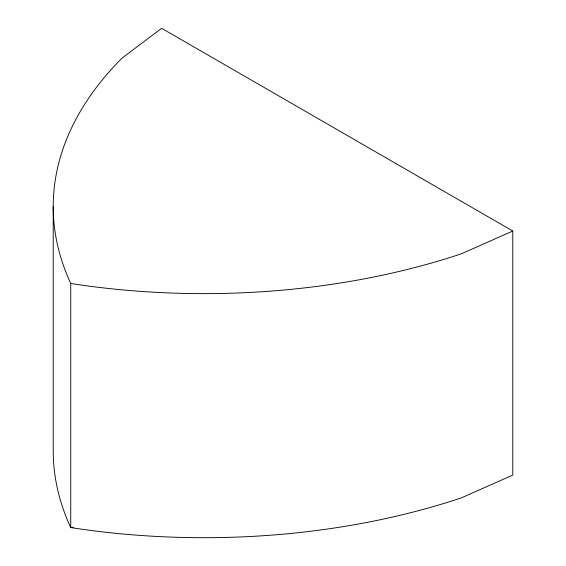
<?xml version="1.0" encoding="UTF-8"?>
<svg xmlns="http://www.w3.org/2000/svg" width="566" height="566" viewBox="0 0 566 566"><rect width="100%" height="100%" fill="white"/><g stroke="black" fill="none" stroke-linecap="round" stroke-linejoin="round"><path stroke-width="0.85" d="M512.789 231.034L461.361 253.816A514.756 297.192 0 0 1 70.75 283.502L70.75 527.576A514.756 297.192 0 0 0 461.361 497.882L512.789 475.1L512.789 231.034L161.635 28.3L122.178 57.987A514.756 297.192 0 0 0 70.75 283.502M73.375 527.165L70.75 527.576A514.756 297.192 0 0 1 53.211 450.656L53.211 206.59"/></g></svg>
